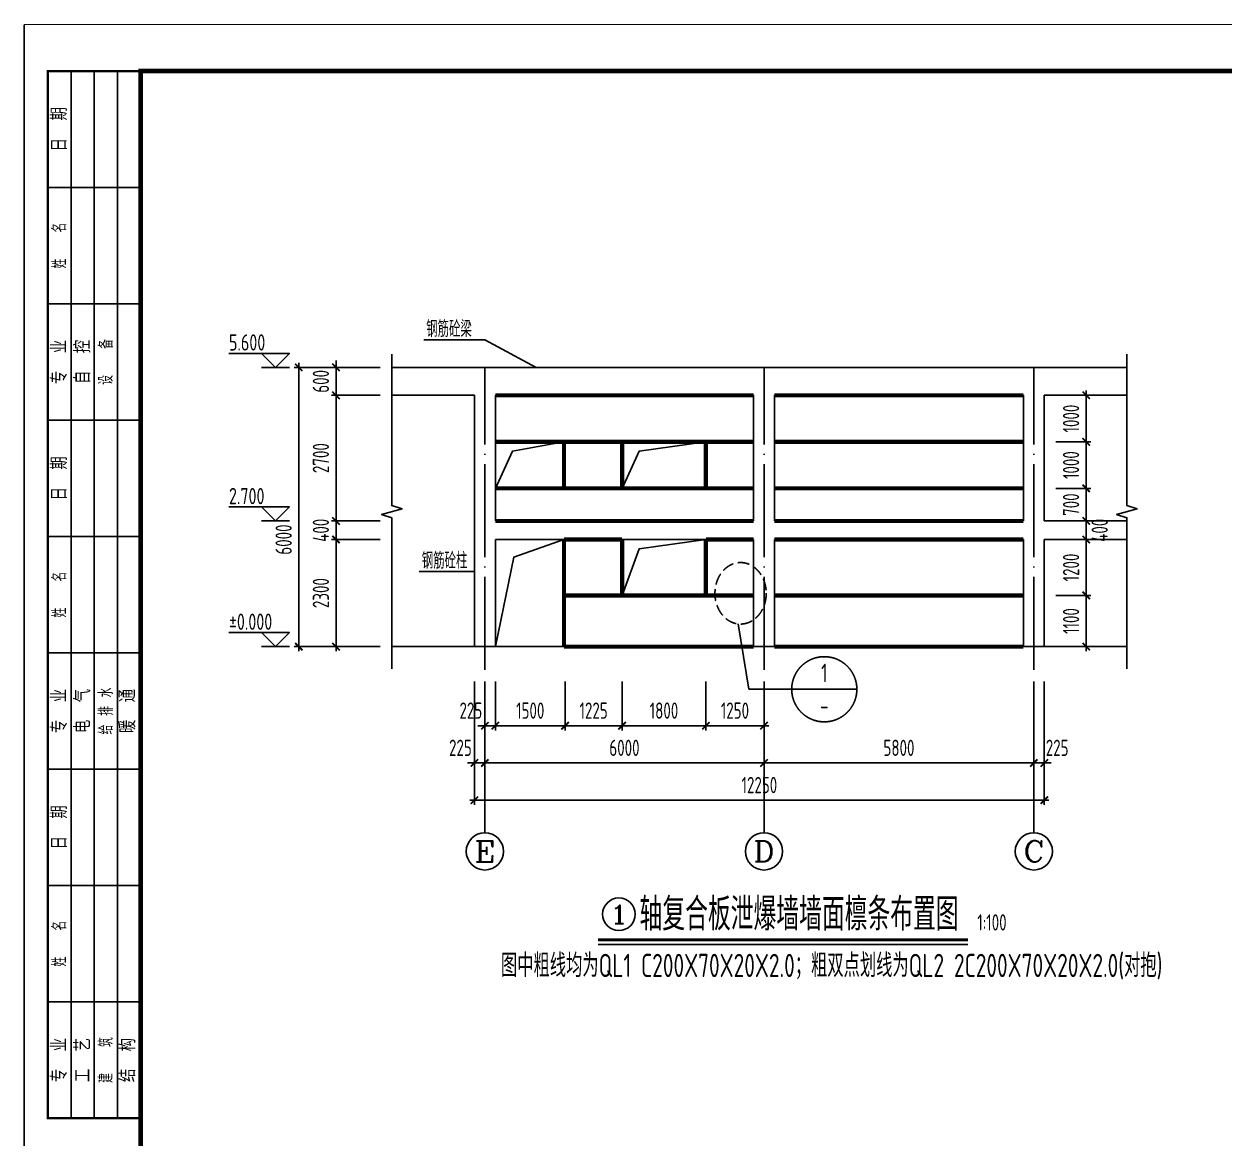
# Model space of a CAD drawing. Extents: x 297659 to 993057, y 192802 to 252212.
# Drawn here: x 933637 to 959451, y 210877 to 234832 of the extents above; entities that cross this region are included whole.
import ezdxf
from ezdxf.enums import TextEntityAlignment as Align

# ---------------------------------------------------------------- set-up
doc = ezdxf.new("R2010")
doc.units = 0
doc.header["$LTSCALE"] = 1000
for name, pattern in [('4', [5, 1.5, -1, 1.5, -1]), ('DASH', [0.35, 0.25, -0.1]), ('DOTE', [2.42, 2, -0.2, 0.02, -0.2]), ('PHANTOM', [2.5, 1.25, -0.25, 0.25, -0.25, 0.25, -0.25])]:
    doc.linetypes.add(name, pattern=pattern)
doc.layers.get('0').update_dxf_attribs({"linetype": 'CONTINUOUS'})
doc.layers.get('DEFPOINTS').update_dxf_attribs({"linetype": 'CONTINUOUS'})
for name, color, linetype in [('AXIS', 8, 'DOTE'), ('AXIS_DIM', 3, 'CONTINUOUS'), ('AXIS_TEXT', 3, 'CONTINUOUS'), ('FRAME', 3, 'CONTINUOUS'), ('S_BEAM', 4, 'CONTINUOUS'), ('SYMB', 7, 'CONTINUOUS'), ('TEXT', 7, 'CONTINUOUS'), ('THIN', 7, 'CONTINUOUS'), ('地脚线', 7, 'CONTINUOUS'), ('填充', 8, 'CONTINUOUS'), ('柱子', 3, 'CONTINUOUS'), ('檩条', 7, 'CONTINUOUS')]:
    doc.layers.add(name, color=color, linetype=linetype)
doc.layers.add('AXIS-DIM', color=3, linetype='CONTINUOUS', lineweight=15)
doc.styles.add('_TCH_AXIS', font='COMPLEX', dxfattribs={"bigfont": 'GBCBIG'})
doc.styles.add('COMPLEX', font='COMPLEX')
doc.styles.add('DXFS', font='txt.shx', dxfattribs={"width": 0.7, "bigfont": 'dxfs.shx'})
doc.styles.get("Standard").update_dxf_attribs({"font": 'tssdeng.shx', "width": 0.7, "bigfont": 'hztxt.shx'})
doc.styles.add('TSSD_Dimension', font='tssdeng.shx', dxfattribs={"width": 0.7, "bigfont": 'hztxt.shx'})
doc.styles.add('TSSD_Num', font='Tssdeng.shx', dxfattribs={"width": 0.7, "bigfont": 'hztxt.shx'})
doc.styles.add('TSSD_Rein', font='tssdeng.shx', dxfattribs={"width": 0.7, "bigfont": 'hztxt.shx'})
doc.dimstyles.new('TSSD_100_100', dxfattribs={"dimtxt": 350, "dimasz": 150, "dimexe": 100, "dimexo": 250, "dimgap": 150, "dimtad": 1, "dimdec": 0, "dimzin": 0, "dimdsep": 46, "dimtxsty": 'TSSD_Dimension', "dimblk": 'ARCHTICK', "dimcen": 0, "dimdle": 100, "dimclrd": 3, "dimclre": 3, "dimclrt": 7, "dimadec": 0, "dimazin": 0, "dimtfac": 1, "dimtdec": 0, "dimtix": 1, "dimtmove": 2, "dimatfit": 3, "dimfxl": 100, "dimtolj": 1, "dimtzin": 0, "dimarcsym": 0})
doc.dimstyles.new('TSSD_100_100$0', dxfattribs={"dimtxt": 350, "dimasz": 100, "dimexe": 100, "dimexo": 250, "dimgap": 100, "dimtad": 1, "dimdec": 0, "dimzin": 0, "dimdsep": 46, "dimtxsty": 'TSSD_Rein', "dimblk": 'ARCHTICK', "dimcen": 0, "dimdle": 100, "dimclrt": 7, "dimadec": 0, "dimazin": 0, "dimtfac": 1, "dimtdec": 0, "dimtix": 1, "dimtmove": 2, "dimatfit": 3, "dimfxl": 100, "dimtolj": 1, "dimtzin": 0, "dimarcsym": 0})

# ---------------------------------------------------------------- blocks, each defined once
blk = doc.blocks.new('_ARCHTICK')
at = {"color": 0}
blk.add_lwpolyline([(-0.53, -0.53, 0.25, 0.25, 0), (0.53, 0.53, 0.5, 0.5, 0)], format="xyseb", dxfattribs=at)
blk = doc.blocks.new('*D376')
at = {"layer": 'AXIS_DIM', "color": 3, "lineweight": -2}
for p, q in [((943318, 220705), (943318, 218055)), ((955568, 220705), (955568, 218055)), ((943218, 218155), (955668, 218155))]:
    blk.add_line(p, q, dxfattribs=at)
at = {"layer": 'DEFPOINTS', "color": 0}
for p in [(943318, 220955), (955568, 220955), (955568, 218155)]:
    blk.add_point(p, dxfattribs=at)
at = {"layer": 'AXIS_DIM', "color": 3, "lineweight": -2, "xscale": 150, "yscale": 150, "zscale": 150, "rotation": 180}
blk.add_blockref('_ARCHTICK', (943318, 218155), dxfattribs=at)
at = {"layer": 'AXIS_DIM', "color": 3, "lineweight": -2, "xscale": 150, "yscale": 150, "zscale": 150}
blk.add_blockref('_ARCHTICK', (955568, 218155), dxfattribs=at)
at = {"layer": 'AXIS_DIM', "color": 7, "insert": (949443, 218480), "char_height": 350, "attachment_point": 5, "style": 'TSSD_Dimension'}
blk.add_mtext('\\A1;12250', dxfattribs=at)
blk = doc.blocks.new('_AXISO')
blk.add_circle((0, 0), 0.5)
at = {"layer": 'AXIS_TEXT', "style": 'COMPLEX', "width": 1.041667}
blk.add_attdef('A', text='', height=0.56, dxfattribs=at).set_placement((-0.25, -0.28), (0.25, -0.28), align=Align.FIT)
blk = doc.blocks.new('*D377')
at = {"layer": 'AXIS_DIM', "color": 3, "lineweight": -2}
for p, q in [((943318, 220705), (943318, 218855)), ((943543, 220705), (943543, 218855)), ((943318, 218955), (943168, 218955)), ((943543, 218955), (943318, 218955)), ((943543, 218955), (943693, 218955))]:
    blk.add_line(p, q, dxfattribs=at)
at = {"layer": 'DEFPOINTS', "color": 0}
for p in [(943318, 220955), (943543, 220955), (943318, 218955)]:
    blk.add_point(p, dxfattribs=at)
at = {"layer": 'AXIS_DIM', "color": 3, "lineweight": -2, "xscale": 150, "yscale": 150, "zscale": 150}
blk.add_blockref('_ARCHTICK', (943318, 218955), dxfattribs=at)
at = {"layer": 'AXIS_DIM', "color": 3, "lineweight": -2, "xscale": 150, "yscale": 150, "zscale": 150, "rotation": 180}
blk.add_blockref('_ARCHTICK', (943543, 218955), dxfattribs=at)
at = {"layer": 'AXIS_DIM', "color": 7, "insert": (943017, 219280), "char_height": 350, "attachment_point": 5, "style": 'TSSD_Dimension'}
blk.add_mtext('\\A1;225', dxfattribs=at)
blk = doc.blocks.new('*D378')
at = {"layer": 'AXIS_DIM', "color": 3, "lineweight": -2}
for p, q in [((943543, 220705), (943543, 218855)), ((949543, 220705), (949543, 218855)), ((949643, 218955), (943443, 218955))]:
    blk.add_line(p, q, dxfattribs=at)
at = {"layer": 'DEFPOINTS', "color": 0}
for p in [(943543, 220955), (949543, 220955), (943543, 218955)]:
    blk.add_point(p, dxfattribs=at)
at = {"layer": 'AXIS_DIM', "color": 3, "lineweight": -2, "xscale": 150, "yscale": 150, "zscale": 150, "rotation": 180}
blk.add_blockref('_ARCHTICK', (943543, 218955), dxfattribs=at)
at = {"layer": 'AXIS_DIM', "color": 3, "lineweight": -2, "xscale": 150, "yscale": 150, "zscale": 150}
blk.add_blockref('_ARCHTICK', (949543, 218955), dxfattribs=at)
at = {"layer": 'AXIS_DIM', "color": 7, "insert": (946543, 219280), "char_height": 350, "attachment_point": 5, "style": 'TSSD_Dimension'}
blk.add_mtext('\\A1;6000', dxfattribs=at)
blk = doc.blocks.new('*D379')
at = {"layer": 'AXIS_DIM', "color": 3, "lineweight": -2}
for p, q in [((955343, 220705), (955343, 218855)), ((955568, 220705), (955568, 218855)), ((955343, 218955), (955193, 218955)), ((955343, 218955), (955568, 218955)), ((955568, 218955), (955718, 218955))]:
    blk.add_line(p, q, dxfattribs=at)
at = {"layer": 'DEFPOINTS', "color": 0}
for p in [(955343, 220955), (955568, 220955), (955568, 218955)]:
    blk.add_point(p, dxfattribs=at)
at = {"layer": 'AXIS_DIM', "color": 3, "lineweight": -2, "xscale": 150, "yscale": 150, "zscale": 150}
blk.add_blockref('_ARCHTICK', (955343, 218955), dxfattribs=at)
at = {"layer": 'AXIS_DIM', "color": 3, "lineweight": -2, "xscale": 150, "yscale": 150, "zscale": 150, "rotation": 180}
blk.add_blockref('_ARCHTICK', (955568, 218955), dxfattribs=at)
at = {"layer": 'AXIS_DIM', "color": 7, "insert": (955844, 219280), "char_height": 350, "attachment_point": 5, "style": 'TSSD_Dimension'}
blk.add_mtext('\\A1;225', dxfattribs=at)
blk = doc.blocks.new('*D380')
at = {"layer": 'AXIS-DIM', "color": 3, "lineweight": -2}
for p, q in [((940343, 221355), (940343, 223855)), ((941293, 223755), (940243, 223755)), ((941293, 221455), (940243, 221455))]:
    blk.add_line(p, q, dxfattribs=at)
at = {"layer": 'DEFPOINTS', "color": 0}
for p in [(940343, 223755), (941543, 223755, -100), (941543, 221455, -100)]:
    blk.add_point(p, dxfattribs=at)
at = {"layer": 'AXIS-DIM', "color": 3, "lineweight": -2, "xscale": 150, "yscale": 150, "zscale": 150}
for p, rotation in [((940343, 223755), 90), ((940343, 221455), 270)]:
    blk.add_blockref('_ARCHTICK', p, dxfattribs=dict(at, rotation=rotation))
at = {"layer": 'AXIS-DIM', "color": 7, "insert": (940018, 222605), "char_height": 350, "attachment_point": 5, "rotation": 90, "style": 'TSSD_Dimension'}
blk.add_mtext('\\A1;2300', dxfattribs=at)
blk = doc.blocks.new('*D381')
at = {"layer": 'AXIS-DIM', "color": 3, "lineweight": -2}
for p, q in [((941293, 227455), (939443, 227455)), ((939543, 221355), (939543, 227555)), ((941293, 221455), (939443, 221455))]:
    blk.add_line(p, q, dxfattribs=at)
at = {"layer": 'DEFPOINTS', "color": 0}
for p in [(939543, 227455), (941543, 227455, -100), (941543, 221455, -100)]:
    blk.add_point(p, dxfattribs=at)
at = {"layer": 'AXIS-DIM', "color": 3, "lineweight": -2, "xscale": 150, "yscale": 150, "zscale": 150}
for p, rotation in [((939543, 227455), 90), ((939543, 221455), 270)]:
    blk.add_blockref('_ARCHTICK', p, dxfattribs=dict(at, rotation=rotation))
at = {"layer": 'AXIS-DIM', "color": 7, "insert": (939218, 223755), "char_height": 350, "attachment_point": 5, "rotation": 90, "style": 'TSSD_Dimension'}
blk.add_mtext('\\A1;6000', dxfattribs=at)
blk = doc.blocks.new('*D382')
at = {"layer": 'AXIS-DIM', "color": 3, "lineweight": -2}
for p, q in [((941293, 224155), (940243, 224155)), ((940343, 224155), (940343, 224305)), ((940343, 223755), (940343, 224155)), ((941293, 223755), (940243, 223755)), ((940343, 223755), (940343, 223605))]:
    blk.add_line(p, q, dxfattribs=at)
at = {"layer": 'DEFPOINTS', "color": 0}
for p in [(940343, 224155), (941543, 224155), (941543, 223755)]:
    blk.add_point(p, dxfattribs=at)
at = {"layer": 'AXIS-DIM', "color": 3, "lineweight": -2, "xscale": 150, "yscale": 150, "zscale": 150}
for p, rotation in [((940343, 224155), 270), ((940343, 223755), 90)]:
    blk.add_blockref('_ARCHTICK', p, dxfattribs=dict(at, rotation=rotation))
at = {"layer": 'AXIS-DIM', "color": 7, "insert": (940018, 223955), "char_height": 350, "attachment_point": 5, "rotation": 90, "style": 'TSSD_Dimension'}
blk.add_mtext('\\A1;400', dxfattribs=at)
blk = doc.blocks.new('*D383')
at = {"layer": 'AXIS-DIM', "color": 3, "lineweight": -2}
for p, q in [((940343, 224055), (940343, 226955)), ((941293, 226855), (940243, 226855)), ((941293, 224155), (940243, 224155))]:
    blk.add_line(p, q, dxfattribs=at)
at = {"layer": 'DEFPOINTS', "color": 0}
for p in [(940343, 226855), (941543, 226855), (941543, 224155)]:
    blk.add_point(p, dxfattribs=at)
at = {"layer": 'AXIS-DIM', "color": 3, "lineweight": -2, "xscale": 150, "yscale": 150, "zscale": 150}
for p, rotation in [((940343, 226855), 90), ((940343, 224155), 270)]:
    blk.add_blockref('_ARCHTICK', p, dxfattribs=dict(at, rotation=rotation))
at = {"layer": 'AXIS-DIM', "color": 7, "insert": (940018, 225505), "char_height": 350, "attachment_point": 5, "rotation": 90, "style": 'TSSD_Dimension'}
blk.add_mtext('\\A1;2700', dxfattribs=at)
blk = doc.blocks.new('*D384')
at = {"layer": 'AXIS-DIM', "color": 3, "lineweight": -2}
for p, q in [((941293, 227455), (940243, 227455)), ((940343, 227455), (940343, 227605)), ((940343, 226855), (940343, 227455)), ((941293, 226855), (940243, 226855)), ((940343, 226855), (940343, 226705))]:
    blk.add_line(p, q, dxfattribs=at)
at = {"layer": 'DEFPOINTS', "color": 0}
for p in [(940343, 227455), (941543, 227455), (941543, 226855)]:
    blk.add_point(p, dxfattribs=at)
at = {"layer": 'AXIS-DIM', "color": 3, "lineweight": -2, "xscale": 150, "yscale": 150, "zscale": 150}
for p, rotation in [((940343, 227455), 270), ((940343, 226855), 90)]:
    blk.add_blockref('_ARCHTICK', p, dxfattribs=dict(at, rotation=rotation))
at = {"layer": 'AXIS-DIM', "color": 7, "insert": (940018, 227155), "char_height": 350, "attachment_point": 5, "rotation": 90, "style": 'TSSD_Dimension'}
blk.add_mtext('\\A1;600', dxfattribs=at)
blk = doc.blocks.new('*D385')
at = {"layer": 'AXIS_DIM', "color": 3, "lineweight": -2}
for p, q in [((949543, 220705), (949543, 218855)), ((955343, 220705), (955343, 218855)), ((955443, 218955), (949443, 218955))]:
    blk.add_line(p, q, dxfattribs=at)
at = {"layer": 'DEFPOINTS', "color": 0}
for p in [(949543, 220955), (955343, 220955), (949543, 218955)]:
    blk.add_point(p, dxfattribs=at)
at = {"layer": 'AXIS_DIM', "color": 3, "lineweight": -2, "xscale": 150, "yscale": 150, "zscale": 150, "rotation": 180.0000000000003}
blk.add_blockref('_ARCHTICK', (949543, 218955), dxfattribs=at)
at = {"layer": 'AXIS_DIM', "color": 3, "lineweight": -2, "xscale": 150, "yscale": 150, "zscale": 150}
blk.add_blockref('_ARCHTICK', (955343, 218955), dxfattribs=at)
at = {"layer": 'AXIS_DIM', "color": 7, "insert": (952443, 219280), "char_height": 350, "attachment_point": 5, "style": 'TSSD_Dimension'}
blk.add_mtext('\\A1;5800', dxfattribs=at)
blk = doc.blocks.new('*D386')
at = {"layer": 'AXIS_DIM', "color": 3, "lineweight": -2}
for p, q in [((943543, 220705), (943543, 219655)), ((943768, 220705), (943768, 219655)), ((943543, 219755), (943393, 219755)), ((943768, 219755), (943543, 219755)), ((943768, 219755), (943918, 219755))]:
    blk.add_line(p, q, dxfattribs=at)
at = {"layer": 'DEFPOINTS', "color": 0}
for p in [(943543, 220955), (943768, 220955), (943543, 219755)]:
    blk.add_point(p, dxfattribs=at)
at = {"layer": 'AXIS_DIM', "color": 3, "lineweight": -2, "xscale": 150, "yscale": 150, "zscale": 150}
blk.add_blockref('_ARCHTICK', (943543, 219755), dxfattribs=at)
at = {"layer": 'AXIS_DIM', "color": 3, "lineweight": -2, "xscale": 150, "yscale": 150, "zscale": 150, "rotation": 180}
blk.add_blockref('_ARCHTICK', (943768, 219755), dxfattribs=at)
at = {"layer": 'AXIS_DIM', "color": 7, "insert": (943242, 220080), "char_height": 350, "attachment_point": 5, "style": 'TSSD_Dimension'}
blk.add_mtext('\\A1;225', dxfattribs=at)
blk = doc.blocks.new('*D387')
at = {"layer": 'AXIS_DIM', "color": 3, "lineweight": -2}
for p, q in [((943768, 220705), (943768, 219655)), ((945268, 220705), (945268, 219655)), ((945368, 219755), (943668, 219755))]:
    blk.add_line(p, q, dxfattribs=at)
at = {"layer": 'DEFPOINTS', "color": 0}
for p in [(943768, 220955), (945268, 220955), (943768, 219755)]:
    blk.add_point(p, dxfattribs=at)
at = {"layer": 'AXIS_DIM', "color": 3, "lineweight": -2, "xscale": 150, "yscale": 150, "zscale": 150, "rotation": 180}
blk.add_blockref('_ARCHTICK', (943768, 219755), dxfattribs=at)
at = {"layer": 'AXIS_DIM', "color": 3, "lineweight": -2, "xscale": 150, "yscale": 150, "zscale": 150}
blk.add_blockref('_ARCHTICK', (945268, 219755), dxfattribs=at)
at = {"layer": 'AXIS_DIM', "color": 7, "insert": (944518, 220080), "char_height": 350, "attachment_point": 5, "style": 'TSSD_Dimension'}
blk.add_mtext('\\A1;1500', dxfattribs=at)
blk = doc.blocks.new('*D388')
at = {"layer": 'AXIS_DIM', "color": 3, "lineweight": -2}
for p, q in [((945268, 220705), (945268, 219655)), ((946493, 220705), (946493, 219655)), ((946593, 219755), (945168, 219755))]:
    blk.add_line(p, q, dxfattribs=at)
at = {"layer": 'DEFPOINTS', "color": 0}
for p in [(945268, 220955), (946493, 220955), (945268, 219755)]:
    blk.add_point(p, dxfattribs=at)
at = {"layer": 'AXIS_DIM', "color": 3, "lineweight": -2, "xscale": 150, "yscale": 150, "zscale": 150, "rotation": 180}
blk.add_blockref('_ARCHTICK', (945268, 219755), dxfattribs=at)
at = {"layer": 'AXIS_DIM', "color": 3, "lineweight": -2, "xscale": 150, "yscale": 150, "zscale": 150}
blk.add_blockref('_ARCHTICK', (946493, 219755), dxfattribs=at)
at = {"layer": 'AXIS_DIM', "color": 7, "insert": (945880, 220080), "char_height": 350, "attachment_point": 5, "style": 'TSSD_Dimension'}
blk.add_mtext('\\A1;1225', dxfattribs=at)
blk = doc.blocks.new('*D389')
at = {"layer": 'AXIS_DIM', "color": 3, "lineweight": -2}
for p, q in [((946493, 220705), (946493, 219655)), ((948293, 220705), (948293, 219655)), ((948393, 219755), (946393, 219755))]:
    blk.add_line(p, q, dxfattribs=at)
at = {"layer": 'DEFPOINTS', "color": 0}
for p in [(946493, 220955), (948293, 220955), (946493, 219755)]:
    blk.add_point(p, dxfattribs=at)
at = {"layer": 'AXIS_DIM', "color": 3, "lineweight": -2, "xscale": 150, "yscale": 150, "zscale": 150, "rotation": 180}
blk.add_blockref('_ARCHTICK', (946493, 219755), dxfattribs=at)
at = {"layer": 'AXIS_DIM', "color": 3, "lineweight": -2, "xscale": 150, "yscale": 150, "zscale": 150}
blk.add_blockref('_ARCHTICK', (948293, 219755), dxfattribs=at)
at = {"layer": 'AXIS_DIM', "color": 7, "insert": (947393, 220080), "char_height": 350, "attachment_point": 5, "style": 'TSSD_Dimension'}
blk.add_mtext('\\A1;1800', dxfattribs=at)
blk = doc.blocks.new('*D390')
at = {"layer": 'AXIS_DIM', "color": 3, "lineweight": -2}
for p, q in [((948293, 220705), (948293, 219655)), ((949543, 220705), (949543, 219655)), ((949643, 219755), (948193, 219755))]:
    blk.add_line(p, q, dxfattribs=at)
at = {"layer": 'DEFPOINTS', "color": 0}
for p in [(948293, 220955), (949543, 220955), (948293, 219755)]:
    blk.add_point(p, dxfattribs=at)
at = {"layer": 'AXIS_DIM', "color": 3, "lineweight": -2, "xscale": 150, "yscale": 150, "zscale": 150, "rotation": 180}
blk.add_blockref('_ARCHTICK', (948293, 219755), dxfattribs=at)
at = {"layer": 'AXIS_DIM', "color": 3, "lineweight": -2, "xscale": 150, "yscale": 150, "zscale": 150}
blk.add_blockref('_ARCHTICK', (949543, 219755), dxfattribs=at)
at = {"layer": 'AXIS_DIM', "color": 7, "insert": (948918, 220080), "char_height": 350, "attachment_point": 5, "style": 'TSSD_Dimension'}
blk.add_mtext('\\A1;1250', dxfattribs=at)
blk = doc.blocks.new('*D411')
at = {"layer": 'AXIS_DIM', "color": 3, "lineweight": -2}
for p, q in [((955818, 222555), (956568, 222555)), ((956468, 222655), (956468, 221355)), ((955818, 221455), (956568, 221455))]:
    blk.add_line(p, q, dxfattribs=at)
at = {"layer": 'DEFPOINTS', "color": 0}
for p in [(955568, 222555), (955568, 221455), (956468, 221455)]:
    blk.add_point(p, dxfattribs=at)
at = {"layer": 'AXIS_DIM', "color": 3, "lineweight": -2, "xscale": 150, "yscale": 150, "zscale": 150}
for p, rotation in [((956468, 222555), 90), ((956468, 221455), 270)]:
    blk.add_blockref('_ARCHTICK', p, dxfattribs=dict(at, rotation=rotation))
at = {"layer": 'AXIS_DIM', "color": 7, "insert": (956143, 222005), "char_height": 350, "attachment_point": 5, "rotation": 90, "style": 'TSSD_Dimension'}
blk.add_mtext('\\A1;1100', dxfattribs=at)
blk = doc.blocks.new('*D412')
at = {"layer": 'AXIS_DIM', "color": 3, "lineweight": -2}
for p, q in [((956468, 222455), (956468, 223855)), ((955818, 223755), (956568, 223755)), ((955818, 222555), (956568, 222555))]:
    blk.add_line(p, q, dxfattribs=at)
at = {"layer": 'DEFPOINTS', "color": 0}
for p in [(955568, 223755), (956468, 223755), (955568, 222555)]:
    blk.add_point(p, dxfattribs=at)
at = {"layer": 'AXIS_DIM', "color": 3, "lineweight": -2, "xscale": 150, "yscale": 150, "zscale": 150}
for p, rotation in [((956468, 223755), 90), ((956468, 222555), 270)]:
    blk.add_blockref('_ARCHTICK', p, dxfattribs=dict(at, rotation=rotation))
at = {"layer": 'AXIS_DIM', "color": 7, "insert": (956143, 223155), "char_height": 350, "attachment_point": 5, "rotation": 90, "style": 'TSSD_Dimension'}
blk.add_mtext('\\A1;1200', dxfattribs=at)
blk = doc.blocks.new('*D413')
at = {"layer": 'AXIS_DIM', "color": 3, "lineweight": -2}
for p, q in [((955818, 224155), (956568, 224155)), ((956468, 223655), (956468, 224255)), ((955818, 223755), (956568, 223755))]:
    blk.add_line(p, q, dxfattribs=at)
at = {"layer": 'DEFPOINTS', "color": 0}
for p in [(955568, 224155), (956468, 224155), (955568, 223755)]:
    blk.add_point(p, dxfattribs=at)
at = {"layer": 'AXIS_DIM', "color": 3, "lineweight": -2, "xscale": 150, "yscale": 150, "zscale": 150}
for p, rotation in [((956468, 224155), 90), ((956468, 223755), 270)]:
    blk.add_blockref('_ARCHTICK', p, dxfattribs=dict(at, rotation=rotation))
at = {"layer": 'AXIS_DIM', "color": 7, "insert": (956759, 223955), "char_height": 350, "attachment_point": 5, "rotation": 90, "style": 'TSSD_Dimension'}
blk.add_mtext('\\A1;400', dxfattribs=at)
blk = doc.blocks.new('*D414')
at = {"layer": 'AXIS_DIM', "color": 3, "lineweight": -2}
for p, q in [((955818, 224855), (956568, 224855)), ((956468, 224855), (956468, 225005)), ((956468, 224155), (956468, 224855)), ((955818, 224155), (956568, 224155)), ((956468, 224155), (956468, 224005))]:
    blk.add_line(p, q, dxfattribs=at)
at = {"layer": 'DEFPOINTS', "color": 0}
for p in [(955568, 224855), (956468, 224855), (955568, 224155)]:
    blk.add_point(p, dxfattribs=at)
at = {"layer": 'AXIS_DIM', "color": 3, "lineweight": -2, "xscale": 150, "yscale": 150, "zscale": 150}
for p, rotation in [((956468, 224855), 270), ((956468, 224155), 90)]:
    blk.add_blockref('_ARCHTICK', p, dxfattribs=dict(at, rotation=rotation))
at = {"layer": 'AXIS_DIM', "color": 7, "insert": (956143, 224505), "char_height": 350, "attachment_point": 5, "rotation": 90, "style": 'TSSD_Dimension'}
blk.add_mtext('\\A1;700', dxfattribs=at)
blk = doc.blocks.new('*D415')
at = {"layer": 'AXIS_DIM', "color": 3, "lineweight": -2}
for p, q in [((956468, 224755), (956468, 225955)), ((955818, 225855), (956568, 225855)), ((955818, 224855), (956568, 224855))]:
    blk.add_line(p, q, dxfattribs=at)
at = {"layer": 'DEFPOINTS', "color": 0}
for p in [(955568, 225855), (956468, 225855), (955568, 224855)]:
    blk.add_point(p, dxfattribs=at)
at = {"layer": 'AXIS_DIM', "color": 3, "lineweight": -2, "xscale": 150, "yscale": 150, "zscale": 150}
for p, rotation in [((956468, 225855), 90), ((956468, 224855), 270)]:
    blk.add_blockref('_ARCHTICK', p, dxfattribs=dict(at, rotation=rotation))
at = {"layer": 'AXIS_DIM', "color": 7, "insert": (956143, 225355), "char_height": 350, "attachment_point": 5, "rotation": 90, "style": 'TSSD_Dimension'}
blk.add_mtext('\\A1;1000', dxfattribs=at)
blk = doc.blocks.new('*D416')
at = {"layer": 'AXIS_DIM', "color": 3, "lineweight": -2}
for p, q in [((956468, 225755), (956468, 226955)), ((955818, 226855), (956568, 226855)), ((955818, 225855), (956568, 225855))]:
    blk.add_line(p, q, dxfattribs=at)
at = {"layer": 'DEFPOINTS', "color": 0}
for p in [(955568, 226855), (956468, 226855), (955568, 225855)]:
    blk.add_point(p, dxfattribs=at)
at = {"layer": 'AXIS_DIM', "color": 3, "lineweight": -2, "xscale": 150, "yscale": 150, "zscale": 150}
for p, rotation in [((956468, 226855), 90), ((956468, 225855), 270)]:
    blk.add_blockref('_ARCHTICK', p, dxfattribs=dict(at, rotation=rotation))
at = {"layer": 'AXIS_DIM', "color": 7, "insert": (956143, 226355), "char_height": 350, "attachment_point": 5, "rotation": 90, "style": 'TSSD_Dimension'}
blk.add_mtext('\\A1;1000', dxfattribs=at)
blk = doc.blocks.new('A$C2F0C53E4')
at = {"layer": 'FRAME', "lineweight": 18}
blk.add_line((0, 0), (0, 42000), dxfattribs=at)
at = {"layer": 'FRAME'}
for points in [[(10, 42010, 20, 20, 0), (10, 10, 20, 20, 0), (59410, 10, 20, 20, 0), (59410, 42010, 20, 20, 0)], [(2510, 41010, 100, 100, 0), (2510, 1010, 100, 100, 0), (58410, 1010, 100, 100, 0), (58410, 41010, 100, 100, 0)]]:
    blk.add_lwpolyline(points, format="xyseb", close=True, dxfattribs=at)
blk.add_lwpolyline([(2510, 41010, 50, 50, 0), (510, 41010, 50, 50, 0), (510, 18510, 50, 50, 0), (2510, 18510, 50, 50, 0)], format="xyseb", dxfattribs=at)
for points in [[(1010, 18510), (1010, 41010)], [(1510, 18510), (1510, 41010)], [(2010, 18510), (2010, 41010)], [(2510, 38510), (510, 38510)], [(2510, 36010), (510, 36010)], [(2510, 33510), (510, 33510)], [(2510, 31010), (510, 31010)], [(2510, 28510), (510, 28510)], [(2510, 26010), (510, 26010)], [(2510, 23510), (510, 23510)], [(2510, 21010), (510, 21010)]]:
    blk.add_lwpolyline(points, dxfattribs=at)
at = {"layer": 'FRAME', "char_height": 300, "attachment_point": 5, "rotation": 90, "style": 'DXFS'}
for s, insert, width in [('{\\f宋体|b0|i0|c134|p2;日\\Ftxt.shx,dxfs.shx|c134;  \\f宋体|b0|i0|c134|p2;期\\P}', (760, 39760), 1132.5), ('姓   名', (760, 37260), 1185), ('{\\f宋体|b0|i0|c134|p2;专\\Ftxt.shx,dxfs.shx|c134;  \\f宋体|b0|i0|c134|p2;业\\P}', (760, 34760), 1203.38), ('{\\f宋体|b0|i0|c134|p2;自\\Ftxt.shx,dxfs.shx|c134;  \\f宋体|b0|i0|c134|p2;控\\P}', (1260, 34760), 1148.25), ('设   备', (1760, 34760), 1227), ('{\\f宋体|b0|i0|c134|p2;日\\Ftxt.shx,dxfs.shx|c134;  \\f宋体|b0|i0|c134|p2;期\\P}', (760, 32260), 1132.5), ('姓   名', (760, 29760), 1185), ('{\\f宋体|b0|i0|c134|p2;专\\Ftxt.shx,dxfs.shx|c134;  \\f宋体|b0|i0|c134|p2;业\\P}', (760, 27260), 1203.38), ('{\\f宋体|b0|i0|c134|p2;电\\Ftxt.shx,dxfs.shx|c134;  \\f宋体|b0|i0|c134|p2;气\\P}', (1260, 27260), 1182.38), ('给 排 水', (1760, 27260), 1352.62), ('{\\f宋体|b0|i0|c134|p2;暖\\Ftxt.shx,dxfs.shx|c134;  \\f宋体|b0|i0|c134|p2;通\\P}', (2230, 27260), 1200.75), ('{\\f宋体|b0|i0|c134|p2;日\\Ftxt.shx,dxfs.shx|c134;  \\f宋体|b0|i0|c134|p2;期\\P}', (760, 24760), 1132.5), ('姓   名', (760, 22260), 1185), ('{\\f宋体|b0|i0|c134|p2;专\\Ftxt.shx,dxfs.shx|c134;  \\f宋体|b0|i0|c134|p2;业\\P}', (760, 19760), 1203.38), ('{\\f宋体|b0|i0|c134|p2;工\\Ftxt.shx,dxfs.shx|c134;  \\f宋体|b0|i0|c134|p2;艺\\P}', (1260, 19760), 1177.12), ('建   筑', (1760, 19760), 1206), ('{\\f宋体|b0|i0|c134|p2;结\\Ftxt.shx,dxfs.shx|c134;  \\f宋体|b0|i0|c134|p2;构\\P}', (2230, 19760), 1192.88)]:
    blk.add_mtext(s, dxfattribs=dict(at, insert=insert, width=width))
blk = doc.blocks.new('ts_idx')
at = {"color": 0, "linetype": 'ByBlock', "lineweight": -2}
blk.add_line((-0.5, 0), (0.5, 0), dxfattribs=at)
blk.add_circle((0, 0), 0.5, dxfattribs=at)
at = {"color": 0, "linetype": 'ByBlock', "lineweight": -2, "style": 'TSSD_Num', "width": 0.7}
for tag, p in [('1', (0, 0.25)), ('A', (0, -0.25))]:
    blk.add_attdef(tag, text='', height=0.286, dxfattribs=at).set_placement(p, align=Align.MIDDLE_CENTER)

msp = doc.modelspace()

# ---------------------------------------------------------------- linework, layer by layer
at = {"linetype": 'DASH'}
msp.add_ellipse((949039.042, 222600.44), major_axis=(0, 660.903), ratio=0.833326739, start_param=-1.570796327, end_param=4.71238898, dxfattribs=at)
at = {"layer": 'AXIS'}
for p, q in [((943542.775, 220954.791), (943542.775, 227455.121)), ((949542.775, 220954.791), (949542.775, 227455.121)), ((955342.775, 220954.791), (955342.775, 227455.121))]:
    msp.add_line(p, q, dxfattribs=at)
at = {"layer": 'AXIS_TEXT'}
for p, q in [((943542.775, 220704.791), (943542.775, 217454.791)), ((949542.775, 220704.791), (949542.775, 217454.791)), ((955342.775, 220704.791), (955342.775, 217454.791))]:
    msp.add_line(p, q, dxfattribs=at)
at = {"layer": 'S_BEAM', "color": 8}
for p, q in [((941542.775, 227455.121), (957342.775, 227455.121)), ((941542.775, 226854.791), (943317.775, 226854.791)), ((943767.775, 226854.791), (949317.775, 226854.791)), ((949767.775, 226854.791), (955117.775, 226854.791)), ((955567.775, 226854.791), (957342.775, 226854.791)), ((943767.775, 224154.791), (949317.775, 224154.791)), ((949767.775, 224154.791), (955117.775, 224154.791)), ((955567.775, 224154.791), (957342.775, 224154.791)), ((943767.775, 223754.791), (949317.775, 223754.791)), ((949767.775, 223754.791), (955117.775, 223754.791)), ((955567.775, 223754.791), (957342.775, 223754.791))]:
    msp.add_line(p, q, dxfattribs=at)
at = {"layer": 'TEXT', "linetype": 'ByBlock'}
for p, q in [((943542.775, 228045.665), (942227.586, 228045.665)), ((943323.02, 223067.848), (942132.831, 223067.848))]:
    msp.add_line(p, q, dxfattribs=at)
at = {"layer": 'TEXT'}
msp.add_line((945977.624, 215054.791), (953927.294, 215054.791), dxfattribs=at)
at = {"layer": 'TEXT', "linetype": 'ByBlock'}
msp.add_lwpolyline([(943542.775, 228045.665), (944648.749, 227455.121)], dxfattribs=at)
at = {"layer": 'TEXT', "const_width": 70}
msp.add_lwpolyline([(953927.294, 215154.791), (945977.624, 215154.791)], dxfattribs=at)
at = {"layer": 'THIN', "linetype": '4'}
for p, q in [((948984.421, 221942.796), (949218.395, 220538.719)), ((949218.395, 220538.719), (951538.362, 220538.719))]:
    msp.add_line(p, q, dxfattribs=at)
at = {"layer": 'THIN'}
for points in [[(938042.502, 227755.121), (939342.791, 227755.121), (939042.791, 227455.121), (938742.791, 227755.121)], [(941542.775, 227735.121), (941542.775, 224484.956), (941762.775, 224414.956), (941322.775, 224294.956), (941542.775, 224224.956), (941542.775, 220974.791)], [(957342.775, 227735.121), (957342.775, 224484.956), (957562.775, 224414.956), (957122.775, 224294.956), (957342.775, 224224.956), (957342.775, 220974.791)], [(939342.791, 227455.121), (938742.791, 227455.121)], [(943767.775, 224854.791), (944135.532, 225656.174), (945242.775, 225854.791)], [(946492.775, 224854.791), (946860.532, 225656.174), (948292.775, 225854.791)], [(938042.502, 224454.791), (939342.791, 224454.791), (939042.791, 224154.791), (938742.791, 224454.791)], [(939342.791, 224154.791), (938742.791, 224154.791)], [(943767.775, 221454.791), (944166.506, 223378.794), (945242.775, 223754.791)], [(946492.775, 222554.791), (946860.532, 223556.174), (948292.775, 223754.791)]]:
    msp.add_lwpolyline(points, dxfattribs=at)
at = {"layer": 'THIN', "elevation": 100}
for points in [[(938042.502, 221754.791), (939342.791, 221754.791), (939042.791, 221454.791), (938742.791, 221754.791)], [(939342.791, 221454.791), (938742.791, 221454.791)]]:
    msp.add_lwpolyline(points, dxfattribs=at)
at = {"layer": '地脚线'}
msp.add_line((941542.775, 221454.791), (957342.775, 221454.791), dxfattribs=at)
at = {"layer": '柱子', "color": 8}
for p, q in [((943317.775, 221454.791), (943317.775, 226854.791)), ((943767.775, 224154.791), (943767.775, 226854.791)), ((949317.775, 224154.791), (949317.775, 226854.791)), ((949767.775, 224154.791), (949767.775, 226854.791)), ((955117.775, 224154.791), (955117.775, 226854.791)), ((955567.775, 224154.791), (955567.775, 226854.791)), ((943767.775, 221454.791), (943767.775, 223754.791)), ((949317.775, 221454.791), (949317.775, 223754.791)), ((949767.775, 221454.791), (949767.775, 223754.791)), ((955117.775, 221454.791), (955117.775, 223754.791)), ((955567.775, 221454.791), (955567.775, 223754.791))]:
    msp.add_line(p, q, dxfattribs=at)
at = {"layer": '檩条', "linetype": 'PHANTOM', "ltscale": 0.5, "const_width": 90}
for points in [[(943767.775, 226854.791), (949317.775, 226854.791)], [(949767.775, 226854.791), (955117.775, 226854.791)], [(943767.775, 225854.791), (949317.775, 225854.791)], [(949767.775, 225854.791), (955117.775, 225854.791)], [(943767.775, 224854.791), (949317.775, 224854.791)], [(949767.775, 224854.791), (955117.775, 224854.791)], [(943767.775, 224154.791), (949317.775, 224154.791)], [(949767.775, 224154.791), (955117.775, 224154.791)], [(949767.775, 223754.791), (955117.775, 223754.791)], [(949767.775, 222554.791), (955117.775, 222554.791)], [(949767.775, 221454.791), (955117.775, 221454.791)]]:
    msp.add_lwpolyline(points, dxfattribs=at)
at = {"layer": '檩条', "const_width": 90}
for points in [[(945242.775, 224854.791), (945242.775, 225854.791)], [(946492.775, 224854.791), (946492.775, 225854.791)], [(946492.775, 225854.791), (948292.775, 225854.791)], [(948292.775, 224854.791), (948292.775, 225854.791)], [(946492.775, 224854.791), (948292.775, 224854.791)], [(945242.775, 221454.791), (945242.775, 223754.791)], [(945242.775, 223754.791), (946492.775, 223754.791)], [(946492.775, 222554.791), (946492.775, 223754.791)], [(948292.775, 222554.791), (948292.775, 223754.791)], [(948292.775, 223754.791), (949317.775, 223754.791)], [(945242.775, 222554.791), (949317.775, 222554.791)], [(945242.775, 221454.791), (949317.775, 221454.791)]]:
    msp.add_lwpolyline(points, dxfattribs=at)

# ---------------------------------------------------------------- block references
at = {"layer": 'AXIS_TEXT'}
ref = msp.add_blockref('_AXISO', (943542.775, 217054.791), dxfattribs=dict(at, xscale=-800, yscale=800, zscale=800))
ref.add_attrib('A', 'E', dxfattribs={"height": 452.548, "style": '_TCH_AXIS', "width": 1.3125}).set_placement((943316.501, 216828.517), (943769.049, 216828.517), align=Align.FIT)
ref = msp.add_blockref('_AXISO', (949542.775, 217054.791), dxfattribs=dict(at, xscale=-800, yscale=800, zscale=800))
ref.add_attrib('A', 'D', dxfattribs={"height": 452.548, "style": '_TCH_AXIS', "width": 1.235294}).set_placement((949316.501, 216828.517), (949769.049, 216828.517), align=Align.FIT)
ref = msp.add_blockref('_AXISO', (955342.775, 217054.791), dxfattribs=dict(at, xscale=-800, yscale=800, zscale=800))
ref.add_attrib('A', 'C', dxfattribs={"height": 452.548, "style": '_TCH_AXIS', "width": 1.4}).set_placement((955116.501, 216828.517), (955569.049, 216828.517), align=Align.FIT)
at = {"layer": 'TEXT', "linetype": 'ByBlock'}
ref = msp.add_blockref('_AXISO', (946424.189, 215704.791), dxfattribs=dict(at, xscale=-700, yscale=700, zscale=700))
ref.add_attrib('A', '1', dxfattribs={"layer": 'AXIS_TEXT', "height": 395.98, "style": '_TCH_AXIS', "width": 2.333333}).set_placement((946226.199, 215506.801), (946622.179, 215506.801), align=Align.FIT)
at = {"layer": 'THIN', "linetype": '4'}
ref = msp.add_blockref('ts_idx', (950838.362, 220538.719), dxfattribs=dict(at, xscale=1400, yscale=1400))
ref.add_attrib('1', '1', dxfattribs={"height": 400, "style": 'TSSD_Num', "width": 0.7}).set_placement((950838.362, 220888.719), align=Align.MIDDLE_CENTER)
ref.add_attrib('10', '-', dxfattribs={"height": 400, "style": 'TSSD_Num', "width": 0.7}).set_placement((950838.362, 220188.719), align=Align.MIDDLE_CENTER)
at = {"layer": '填充'}
msp.add_blockref('A$C2F0C53E4', (933636.971, 192811.708), dxfattribs=at)

# ---------------------------------------------------------------- texts
at = {"layer": 'SYMB', "width": 0.75}
for s, p in [('5.600', (938042.502, 227815.121)), ('2.700', (938042.502, 224514.791)), ('%%P0.000', (938042.502, 221814.791, 100))]:
    msp.add_text(s, height=350, dxfattribs=at).set_placement(p)
at = {"layer": 'TEXT', "linetype": 'ByBlock', "style": 'TSSD_Rein', "width": 0.7}
for s, p in [('钢筋砼梁', (942282.188, 228105.665)), ('钢筋砼柱', (942187.433, 223127.848)), ('1:100', (954127.294, 215354.791))]:
    msp.add_text(s, height=350, dxfattribs=at).set_placement(p)
for s, height, p in [('轴复合板泄爆墙墙面檩条布置图', 700, (953727.294, 215354.791)), ('图中粗线均为QL1 C200X70X20X2.0；粗双点划线为QL2 2C200X70X20X2.0(对抱)', 500, (958106.73, 214354.791))]:
    msp.add_text(s, height=height, dxfattribs=at).set_placement(p, align=Align.RIGHT)

# ---------------------------------------------------------------- dimensions: what is measured, and where the dimension line sits
at = {"layer": 'AXIS-DIM'}
dim = msp.add_linear_dim(base=(939542.791, 227455.121, 100), p1=(941542.775, 221454.791), p2=(941542.775, 227455.121), angle=90, dimstyle='TSSD_100_100', dxfattribs=at)
dim.commit()
dim.dimension.update_dxf_attribs({"geometry": '*D381', "text_midpoint": (939217.791, 223754.956, 100), "dimtype": 128})
for base, p1, p2, picture, middle in [((940342.791, 227455.121), (941542.775, 226855.121), (941542.775, 227455.121), '*D384', (940017.791, 227155.121)), ((940342.791, 226855.121), (941542.775, 224154.791), (941542.775, 226855.121), '*D383', (940017.791, 225504.956)), ((940342.791, 224154.791), (941542.775, 223754.791), (941542.775, 224154.791), '*D382', (940017.791, 223954.791))]:
    dim = msp.add_linear_dim(base=base, p1=p1, p2=p2, angle=90, dimstyle='TSSD_100_100$0', override={"dimasz": 150, "dimgap": 150, "dimtxsty": 'TSSD_Dimension', "dimclrd": 3, "dimclre": 3}, dxfattribs=at)
    dim.commit()
    dim.dimension.update_dxf_attribs({"geometry": picture, "text_midpoint": middle})
dim = msp.add_linear_dim(base=(940342.791, 223754.791, 100), p1=(941542.775, 221454.791), p2=(941542.775, 223754.791), angle=90, dimstyle='TSSD_100_100', dxfattribs=at)
dim.commit()
dim.dimension.update_dxf_attribs({"geometry": '*D380', "text_midpoint": (940017.791, 222604.791, 100)})
at = {"layer": 'AXIS_DIM'}
for base, p1, p2, picture, middle in [((956467.775, 226854.791), (955567.775, 225854.791), (955567.775, 226854.791), '*D416', (956142.775, 226354.791)), ((956467.775, 225854.791), (955567.775, 224854.791), (955567.775, 225854.791), '*D415', (956142.775, 225354.791)), ((956467.775, 224854.791), (955567.775, 224154.791), (955567.775, 224854.791), '*D414', (956142.775, 224504.791)), ((956467.775, 223754.791), (955567.775, 222554.791), (955567.775, 223754.791), '*D412', (956142.775, 223154.791)), ((956467.775, 221454.791), (955567.775, 222554.791), (955567.775, 221454.791), '*D411', (956142.775, 222004.791))]:
    dim = msp.add_linear_dim(base=base, p1=p1, p2=p2, angle=90, dimstyle='TSSD_100_100$0', override={"dimasz": 150, "dimgap": 150, "dimtxsty": 'TSSD_Dimension', "dimclrd": 3, "dimclre": 3}, dxfattribs=at)
    dim.commit()
    dim.dimension.update_dxf_attribs({"geometry": picture, "text_midpoint": middle})
for base, p1, p2, angle, picture, middle, dimtype in [((956467.775, 224154.791), (955567.775, 223754.791), (955567.775, 224154.791), 90, '*D413', (956759.442, 223954.791), 128), ((943542.775, 219754.791), (943767.775, 220954.791), (943542.775, 220954.791), 180, '*D386', (943241.685, 220079.791), 129)]:
    dim = msp.add_linear_dim(base=base, p1=p1, p2=p2, angle=angle, dimstyle='TSSD_100_100$0', override={"dimasz": 150, "dimgap": 150, "dimtxsty": 'TSSD_Dimension', "dimclrd": 3, "dimclre": 3}, dxfattribs=at)
    dim.commit()
    dim.dimension.update_dxf_attribs({"geometry": picture, "text_midpoint": middle, "dimtype": dimtype})
dim = msp.add_linear_dim(base=(943317.775, 218954.791), p1=(943542.775, 220954.791), p2=(943317.775, 220954.791), angle=180, dimstyle='TSSD_100_100', dxfattribs=at)
dim.commit()
dim.dimension.update_dxf_attribs({"geometry": '*D377', "text_midpoint": (943016.685, 219279.791), "dimtype": 129})
for p1, p2, distance, picture, middle in [((943317.775, 220954.791), (955567.775, 220954.791), -2800, '*D376', (949442.775, 218479.791)), ((949542.775, 220954.791), (943542.775, 220954.791), 2000, '*D378', (946542.775, 219279.791)), ((955342.775, 220954.791), (949542.775, 220954.791), 2000, '*D385', (952442.775, 219279.791))]:
    dim = msp.add_aligned_dim(p1=p1, p2=p2, distance=distance, dimstyle='TSSD_100_100', dxfattribs=at)
    dim.commit()
    dim.dimension.update_dxf_attribs({"geometry": picture, "text_midpoint": middle})
for p1, p2, picture, middle in [((945267.775, 220954.791), (943767.775, 220954.791), '*D387', (944517.775, 220079.791)), ((946492.775, 220954.791), (945267.775, 220954.791), '*D388', (945880.275, 220079.791)), ((948292.775, 220954.791), (946492.775, 220954.791), '*D389', (947392.775, 220079.791)), ((949542.775, 220954.791), (948292.775, 220954.791), '*D390', (948917.775, 220079.791))]:
    dim = msp.add_aligned_dim(p1=p1, p2=p2, distance=1200, dimstyle='TSSD_100_100$0', override={"dimasz": 150, "dimgap": 150, "dimtxsty": 'TSSD_Dimension', "dimclrd": 3, "dimclre": 3}, dxfattribs=at)
    dim.commit()
    dim.dimension.update_dxf_attribs({"geometry": picture, "text_midpoint": middle})
dim = msp.add_linear_dim(base=(955567.775, 218954.791), p1=(955342.775, 220954.791), p2=(955567.775, 220954.791), dimstyle='TSSD_100_100$0', override={"dimasz": 150, "dimgap": 150, "dimtxsty": 'TSSD_Dimension', "dimclrd": 3, "dimclre": 3}, dxfattribs=at)
dim.commit()
dim.dimension.update_dxf_attribs({"geometry": '*D379', "text_midpoint": (955843.865, 219279.791), "dimtype": 128})

doc.saveas('drawing.dxf')
